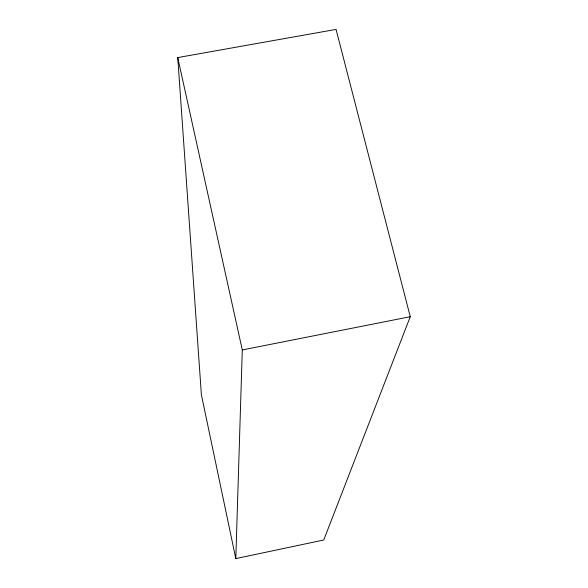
<?xml version="1.0" encoding="UTF-8"?>
<svg xmlns="http://www.w3.org/2000/svg" width="588" height="588" viewBox="0 0 588 588"><rect width="100%" height="100%" fill="white"/><g stroke="black" fill="none" stroke-linecap="round" stroke-linejoin="round"><path stroke-width="0.88" d="M235.81 558.6L242.293 349.948L177.745 57.58L336.057 29.4L410.255 316.704L323.745 540.005L235.81 558.6L201.39 394.783L177.745 57.58M242.293 349.948L410.255 316.704"/></g></svg>
